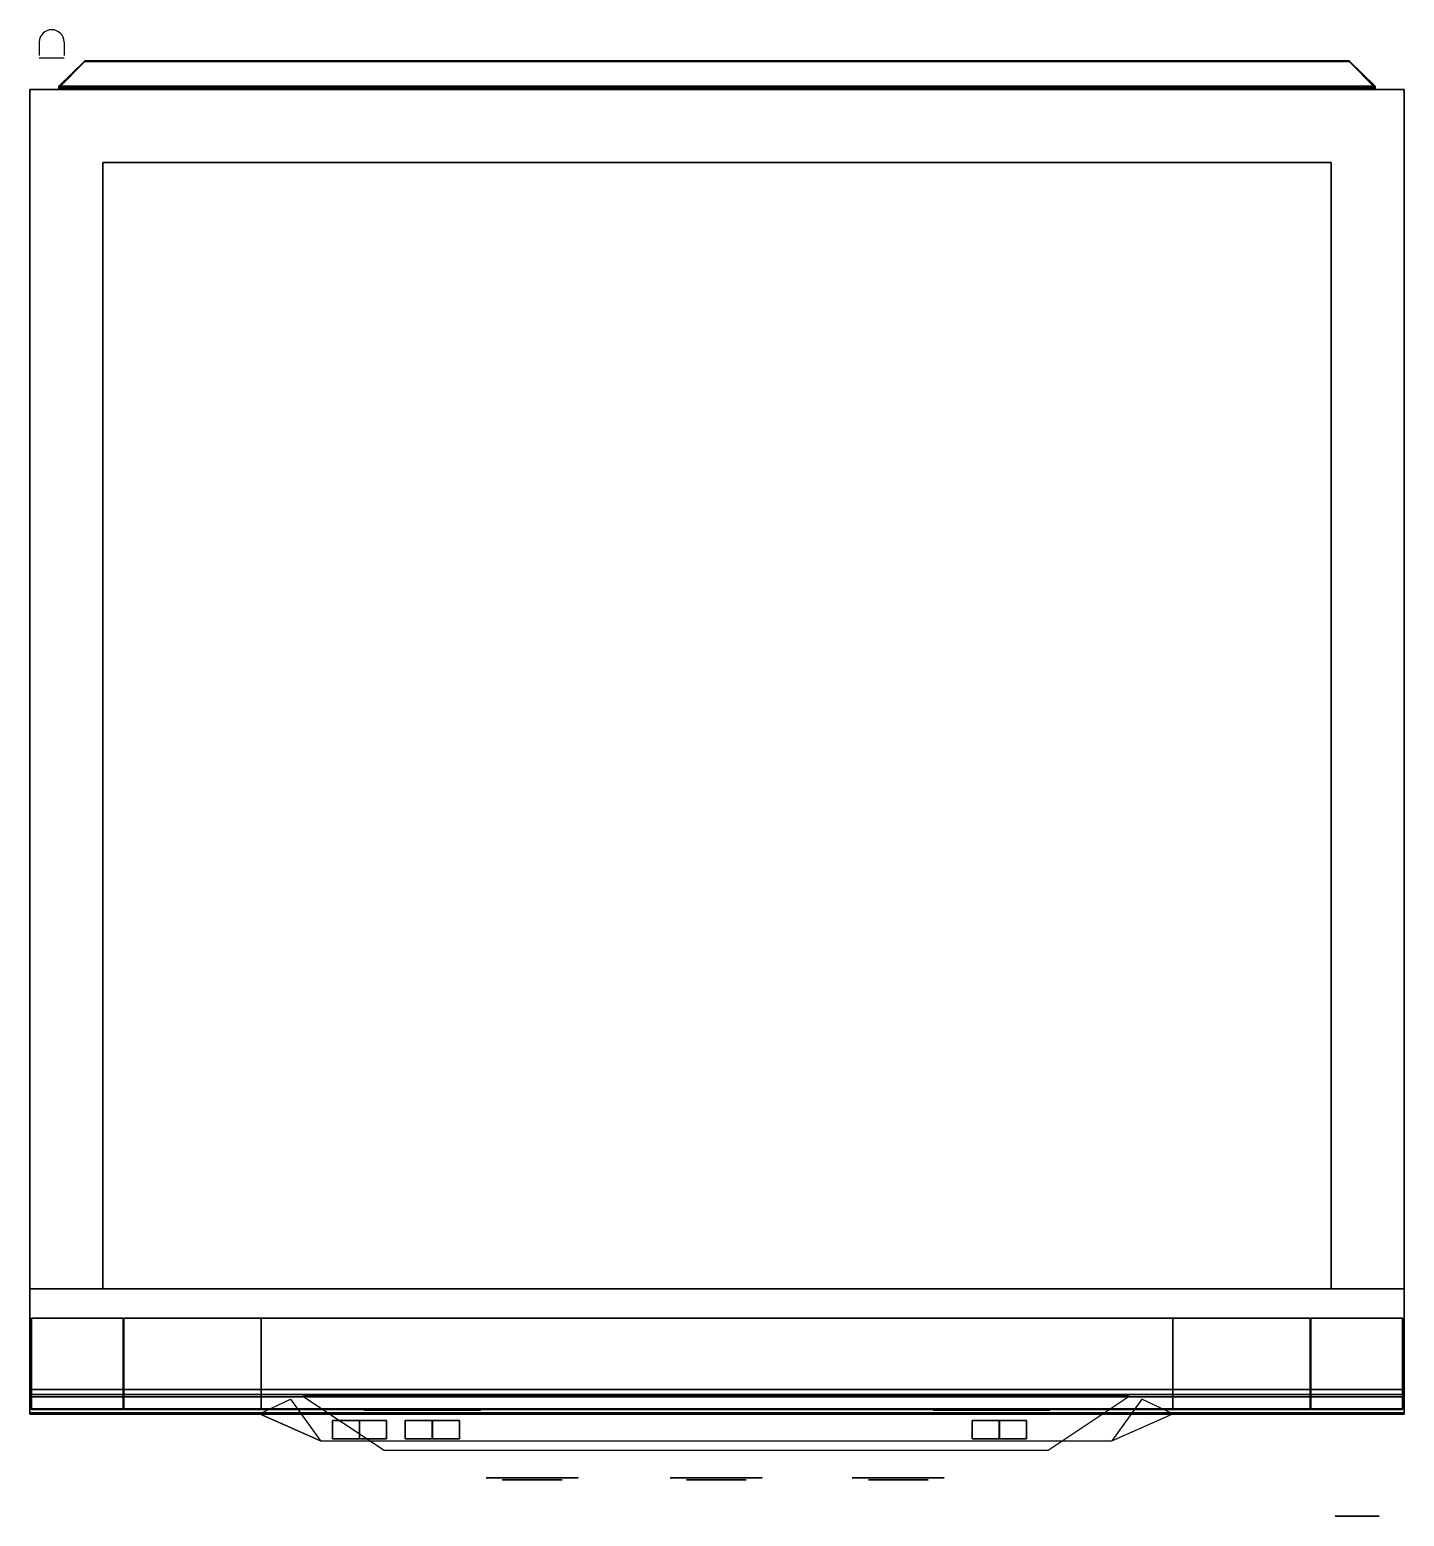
# Model space of a CAD drawing. Header units: millimetres. Extents: x 0 to 751, y -832 to -19.
import ezdxf

# ---------------------------------------------------------------- set-up
doc = ezdxf.new("R2010")
doc.units = ezdxf.units.MM
for name, color, linetype in [('200-EquipBlack-3d', 250, 'Continuous'), ('200-EquipGlass-3D', 140, 'Continuous'), ('200-EquipSteel-3d', 9, 'Continuous'), ('200-EquipWhite-3d', 7, 'Continuous')]:
    doc.layers.add(name, color=color, linetype=linetype)

# ---------------------------------------------------------------- blocks, each defined once
blk = doc.blocks.new('UNOX-XBC-HANDLE')
at = {"layer": '200-EquipWhite-3d'}
blk.add_3dface([(-11.7, -58.3, -163.91), (12.3, -58.3, -163.91), (12.3, -58.3, -5.91), (-11.7, -58.3, -5.91)], dxfattribs=at)

msp = doc.modelspace()

# ---------------------------------------------------------------- linework, layer by layer
for p, q in [((5.2, -26.2), (5.2, -33.53)), ((18.8, -26.2), (18.8, -33.53)), ((5.2, -34.85), (18.8, -34.85))]:
    msp.add_line(p, q)
msp.add_arc((12, -26.2), 6.8, 0, 180)
at = {"layer": '200-EquipBlack-3d'}
for points in [[(751.3, -762.78, 100.98), (0, -762.78, 100.98), (0, -707.76, 100.5), (751.3, -707.76, 100.5)], [(751.3, -707.76, 100.5), (0, -707.76, 100.5), (0, -707.76, 180.5), (751.3, -707.76, 180.5)], [(751.3, -707.76, 180.5), (0, -707.76, 180.5), (0, -773.26, 179.93), (751.3, -773.26, 179.93)], [(751.3, -776.2, 176.53), (0, -776.2, 176.53), (0, -766.72, 104.46), (751.3, -766.72, 104.46)], [(142.5, -768.04, 114.5), (158.97, -790.73, 122.99), (125.5, -776.07, 177.71)], [(149.35, -766.34, 101.63), (193.72, -795.86, 103.85), (556.66, -795.87, 103.83), (600.95, -766.34, 101.63)], [(591.39, -790.74, 122.98), (624.8, -776.07, 177.71), (607.8, -768.04, 114.5)], [(125.5, -776.07, 177.71), (158.97, -790.73, 122.99), (591.39, -790.74, 122.98), (624.8, -776.07, 177.71)]]:
    msp.add_3dface(points, dxfattribs=at)
for points, invisible_edges in [([(0, -707.76, 180.5), (0, -707.76, 100.5), (0, -762.78, 100.98), (0, -773.26, 179.93)], 4), ([(751.3, -707.76, 180.5), (751.3, -707.76, 100.5), (751.3, -762.78, 100.98), (751.3, -773.26, 179.93)], 4), ([(751.3, -763.73, 101.1), (0, -763.73, 101.1), (0, -762.78, 100.98), (751.3, -762.78, 100.98)], 1), ([(0, -773.26, 179.93), (0, -762.78, 100.98), (0, -763.73, 101.1), (0, -774.09, 179.8)], 5), ([(751.3, -764.62, 101.44), (0, -764.62, 101.44), (0, -763.73, 101.1), (751.3, -763.73, 101.1)], 5), ([(0, -774.09, 179.8), (0, -763.73, 101.1), (0, -764.62, 101.44), (0, -774.86, 179.45)], 5), ([(751.3, -773.26, 179.93), (751.3, -762.78, 100.98), (751.3, -763.73, 101.1), (751.3, -774.09, 179.8)], 5), ([(751.3, -774.09, 179.8), (751.3, -763.73, 101.1), (751.3, -764.62, 101.44), (751.3, -774.86, 179.45)], 5), ([(751.3, -765.4, 101.98), (0, -765.4, 101.98), (0, -764.62, 101.44), (751.3, -764.62, 101.44)], 4), ([(0, -774.86, 179.45), (0, -764.62, 101.44), (0, -765.4, 101.98), (0, -775.5, 178.89)], 5), ([(751.3, -766.03, 102.69), (0, -766.03, 102.69), (0, -765.4, 101.98), (751.3, -765.4, 101.98)], 1), ([(0, -775.5, 178.89), (0, -765.4, 101.98), (0, -766.03, 102.69), (0, -775.95, 178.18)], 5), ([(751.3, -766.48, 103.54), (0, -766.48, 103.54), (0, -766.03, 102.69), (751.3, -766.03, 102.69)], 5), ([(0, -775.95, 178.18), (0, -766.03, 102.69), (0, -766.48, 103.54), (0, -776.19, 177.38)], 5), ([(751.3, -766.72, 104.46), (0, -766.72, 104.46), (0, -766.48, 103.54), (751.3, -766.48, 103.54)], 4), ([(0, -776.19, 177.38), (0, -766.48, 103.54), (0, -766.72, 104.46), (0, -776.2, 176.53)], 1), ([(751.3, -774.86, 179.45), (751.3, -764.62, 101.44), (751.3, -765.4, 101.98), (751.3, -775.5, 178.89)], 5), ([(751.3, -775.5, 178.89), (751.3, -765.4, 101.98), (751.3, -766.03, 102.69), (751.3, -775.95, 178.18)], 5), ([(751.3, -775.95, 178.18), (751.3, -766.03, 102.69), (751.3, -766.48, 103.54), (751.3, -776.19, 177.38)], 5), ([(751.3, -776.19, 177.38), (751.3, -766.48, 103.54), (751.3, -766.72, 104.46), (751.3, -776.2, 176.53)], 1), ([(751.3, -773.26, 179.93), (0, -773.26, 179.93), (0, -774.09, 179.8), (751.3, -774.09, 179.8)], 4), ([(751.3, -774.09, 179.8), (0, -774.09, 179.8), (0, -774.86, 179.45), (751.3, -774.86, 179.45)], 5), ([(751.3, -774.86, 179.45), (0, -774.86, 179.45), (0, -775.5, 178.89), (751.3, -775.5, 178.89)], 1), ([(751.3, -775.5, 178.89), (0, -775.5, 178.89), (0, -775.95, 178.18), (751.3, -775.95, 178.18)], 4), ([(751.3, -775.95, 178.18), (0, -775.95, 178.18), (0, -776.19, 177.38), (751.3, -776.19, 177.38)], 5), ([(751.3, -776.19, 177.38), (0, -776.19, 177.38), (0, -776.2, 176.53), (751.3, -776.2, 176.53)], 1), ([(126.5, -773.71, 643.2), (624.8, -773.71, 643.2), (699.8, -773.71, 747.2), (51.5, -773.71, 747.2)], 10), ([(51.5, -773.71, 747.2), (126.5, -773.71, 643.2), (126.5, -773.71, 294.5), (51.5, -773.71, 186.76)], 5), ([(51.5, -773.71, 186.76), (126.5, -773.71, 294.5), (624.8, -773.71, 294.5), (699.8, -773.71, 186.76)], 5), ([(624.8, -773.71, 294.5), (699.8, -773.71, 186.76), (699.8, -773.71, 747.2), (624.8, -773.71, 643.2)], 5), ([(251.39, -811.08, 150.64), (259.54, -812.09, 147.27), (258.3, -812.09, 141.02), (249.48, -811.08, 141.02)], 5), ([(249.48, -811.08, 141.02), (258.3, -812.09, 141.02), (259.54, -812.09, 134.77), (251.39, -811.08, 131.39)], 5), ([(256.84, -811.08, 158.8), (263.08, -812.09, 152.57), (259.54, -812.09, 147.27), (251.39, -811.08, 150.64)], 5), ([(251.39, -811.08, 131.39), (259.54, -812.09, 134.77), (263.08, -812.09, 129.47), (256.84, -811.08, 123.23)], 5), ([(265, -811.08, 164.25), (268.38, -812.09, 156.11), (263.08, -812.09, 152.57), (256.84, -811.08, 158.8)], 5), ([(256.84, -811.08, 123.23), (263.08, -812.09, 129.47), (268.38, -812.09, 125.93), (265, -811.08, 117.78)], 5), ([(274.63, -811.08, 166.17), (274.63, -812.09, 157.35), (268.38, -812.09, 156.11), (265, -811.08, 164.25)], 5), ([(265, -811.08, 117.78), (268.38, -812.09, 125.93), (274.63, -812.09, 124.69), (274.63, -811.08, 115.87)], 5), ([(284.25, -811.08, 164.25), (280.88, -812.09, 156.11), (274.63, -812.09, 157.35), (274.63, -811.08, 166.17)], 5), ([(274.63, -811.08, 115.87), (274.63, -812.09, 124.69), (280.88, -812.09, 125.93), (284.25, -811.08, 117.78)], 5), ([(292.41, -811.08, 158.8), (286.18, -812.09, 152.57), (280.88, -812.09, 156.11), (284.25, -811.08, 164.25)], 5), ([(284.25, -811.08, 117.78), (280.88, -812.09, 125.93), (286.18, -812.09, 129.47), (292.41, -811.08, 123.23)], 5), ([(297.87, -811.08, 150.64), (289.72, -812.09, 147.27), (286.18, -812.09, 152.57), (292.41, -811.08, 158.8)], 5), ([(292.41, -811.08, 123.23), (286.18, -812.09, 129.47), (289.72, -812.09, 134.77), (297.87, -811.08, 131.39)], 5), ([(299.78, -811.08, 141.02), (290.96, -812.09, 141.02), (289.72, -812.09, 147.27), (297.87, -811.08, 150.64)], 5), ([(297.87, -811.08, 131.39), (289.72, -812.09, 134.77), (290.96, -812.09, 141.02), (299.78, -811.08, 141.02)], 5), ([(351.98, -811.08, 150.64), (360.13, -812.09, 147.27), (358.89, -812.09, 141.02), (350.07, -811.08, 141.02)], 5), ([(350.07, -811.08, 141.02), (358.89, -812.09, 141.02), (360.13, -812.09, 134.77), (351.98, -811.08, 131.39)], 5), ([(357.44, -811.08, 158.8), (363.67, -812.09, 152.57), (360.13, -812.09, 147.27), (351.98, -811.08, 150.64)], 5), ([(351.98, -811.08, 131.39), (360.13, -812.09, 134.77), (363.67, -812.09, 129.47), (357.44, -811.08, 123.23)], 5), ([(365.6, -811.08, 164.25), (368.97, -812.09, 156.11), (363.67, -812.09, 152.57), (357.44, -811.08, 158.8)], 5), ([(357.44, -811.08, 123.23), (363.67, -812.09, 129.47), (368.97, -812.09, 125.93), (365.6, -811.08, 117.78)], 5), ([(375.22, -811.08, 166.17), (375.22, -812.09, 157.35), (368.97, -812.09, 156.11), (365.6, -811.08, 164.25)], 5), ([(365.6, -811.08, 117.78), (368.97, -812.09, 125.93), (375.22, -812.09, 124.69), (375.22, -811.08, 115.87)], 5), ([(384.85, -811.08, 164.25), (381.47, -812.09, 156.11), (375.22, -812.09, 157.35), (375.22, -811.08, 166.17)], 5), ([(375.22, -811.08, 115.87), (375.22, -812.09, 124.69), (381.47, -812.09, 125.93), (384.85, -811.08, 117.78)], 5), ([(393.01, -811.08, 158.8), (386.77, -812.09, 152.57), (381.47, -812.09, 156.11), (384.85, -811.08, 164.25)], 5), ([(384.85, -811.08, 117.78), (381.47, -812.09, 125.93), (386.77, -812.09, 129.47), (393.01, -811.08, 123.23)], 5), ([(398.46, -811.08, 150.64), (390.31, -812.09, 147.27), (386.77, -812.09, 152.57), (393.01, -811.08, 158.8)], 5), ([(393.01, -811.08, 123.23), (386.77, -812.09, 129.47), (390.31, -812.09, 134.77), (398.46, -811.08, 131.39)], 5), ([(400.37, -811.08, 141.02), (391.55, -812.09, 141.02), (390.31, -812.09, 147.27), (398.46, -811.08, 150.64)], 5), ([(398.46, -811.08, 131.39), (390.31, -812.09, 134.77), (391.55, -812.09, 141.02), (400.37, -811.08, 141.02)], 5), ([(451.48, -811.08, 150.64), (459.63, -812.09, 147.27), (458.39, -812.09, 141.02), (449.57, -811.08, 141.02)], 5), ([(449.57, -811.08, 141.02), (458.39, -812.09, 141.02), (459.63, -812.09, 134.77), (451.48, -811.08, 131.39)], 5), ([(456.94, -811.08, 158.8), (463.17, -812.09, 152.57), (459.63, -812.09, 147.27), (451.48, -811.08, 150.64)], 5), ([(451.48, -811.08, 131.39), (459.63, -812.09, 134.77), (463.17, -812.09, 129.47), (456.94, -811.08, 123.23)], 5), ([(465.1, -811.08, 164.25), (468.47, -812.09, 156.11), (463.17, -812.09, 152.57), (456.94, -811.08, 158.8)], 5), ([(456.94, -811.08, 123.23), (463.17, -812.09, 129.47), (468.47, -812.09, 125.93), (465.1, -811.08, 117.78)], 5), ([(474.72, -811.08, 166.17), (474.72, -812.09, 157.35), (468.47, -812.09, 156.11), (465.1, -811.08, 164.25)], 5), ([(465.1, -811.08, 117.78), (468.47, -812.09, 125.93), (474.72, -812.09, 124.69), (474.72, -811.08, 115.87)], 5), ([(484.35, -811.08, 164.25), (480.97, -812.09, 156.11), (474.72, -812.09, 157.35), (474.72, -811.08, 166.17)], 5), ([(474.72, -811.08, 115.87), (474.72, -812.09, 124.69), (480.97, -812.09, 125.93), (484.35, -811.08, 117.78)], 5), ([(492.51, -811.08, 158.8), (486.27, -812.09, 152.57), (480.97, -812.09, 156.11), (484.35, -811.08, 164.25)], 5), ([(484.35, -811.08, 117.78), (480.97, -812.09, 125.93), (486.27, -812.09, 129.47), (492.51, -811.08, 123.23)], 5), ([(497.96, -811.08, 150.64), (489.81, -812.09, 147.27), (486.27, -812.09, 152.57), (492.51, -811.08, 158.8)], 5), ([(492.51, -811.08, 123.23), (486.27, -812.09, 129.47), (489.81, -812.09, 134.77), (497.96, -811.08, 131.39)], 5), ([(499.87, -811.08, 141.02), (491.05, -812.09, 141.02), (489.81, -812.09, 147.27), (497.96, -811.08, 150.64)], 5), ([(497.96, -811.08, 131.39), (489.81, -812.09, 134.77), (491.05, -812.09, 141.02), (499.87, -811.08, 141.02)], 5)]:
    msp.add_3dface(points, dxfattribs=dict(at, invisible_edges=invisible_edges))
at = {"layer": '200-EquipGlass-3D', "extrusion": (0, -1, 0)}
for p, q in [((182.7, -774.01, 542.1), (246.58, -774.01, 609.98)), ((185.35, -774.01, 570.38), (217.29, -774.01, 604.32)), ((210.77, -774.01, 546.46), (242.71, -774.01, 580.4)), ((493.77, -774.01, 340.44), (557.65, -774.01, 408.32)), ((496.42, -774.01, 368.72), (528.37, -774.01, 402.66)), ((521.84, -774.01, 344.81), (553.78, -774.01, 378.75))]:
    msp.add_line(p, q, dxfattribs=at)
at = {"layer": '200-EquipGlass-3D'}
for points in [[(126.5, -723.71, 643.2), (624.8, -723.71, 643.2), (624.8, -723.71, 294.5), (126.5, -723.71, 294.5)], [(126.5, -773.71, 643.2), (624.8, -773.71, 643.2), (624.8, -773.71, 294.5), (126.5, -773.71, 294.5)]]:
    msp.add_3dface(points, dxfattribs=at)
at = {"layer": '200-EquipSteel-3d'}
for points in [[(15.86, -50.2, 733.97), (30.1, -36.45, 730.28), (721.2, -36.45, 730.28), (735.44, -50.2, 733.97)], [(30.1, -36.71, 729.32), (15.86, -51.2, 733.2), (735.44, -51.2, 733.2), (721.2, -36.71, 729.32)], [(30.1, -36.45, 730.28), (30.1, -36.71, 729.32), (721.2, -36.71, 729.32), (721.2, -36.45, 730.28)], [(0, -707.71, 103), (0, -52, 103), (751.3, -52, 103), (751.3, -707.71, 103)], [(0, -707.71, 748.7), (751.3, -707.71, 748.7), (751.3, -52, 748.7), (0, -52, 748.7)], [(0, -52, 103), (0, -52, 748.7), (751.3, -52, 748.7), (751.3, -52, 103)], [(0, -707.71, 103), (0, -707.71, 748.7), (0, -52, 748.7), (0, -52, 103)], [(15.86, -52, 748.7), (15.86, -50.2, 748.7), (735.44, -50.2, 748.7), (735.44, -52, 748.7)], [(15.86, -50.2, 748.7), (15.86, -50.2, 733.97), (735.44, -50.2, 733.97), (735.44, -50.2, 748.7)], [(15.86, -51.2, 747.7), (15.86, -52, 747.7), (735.44, -52, 747.7), (735.44, -51.2, 747.7)], [(15.86, -51.2, 733.2), (15.86, -51.2, 747.7), (735.44, -51.2, 747.7), (735.44, -51.2, 733.2)], [(15.86, -52, 747.7), (15.86, -52, 748.7), (735.44, -52, 748.7), (735.44, -52, 747.7)], [(751.3, -707.71, 103), (751.3, -52, 103), (751.3, -52, 748.7), (751.3, -707.71, 748.7)], [(40, -707.71, 143), (40, -92, 143), (711.3, -92, 143), (711.3, -707.71, 143)], [(40, -707.71, 708.7), (711.3, -707.71, 708.7), (711.3, -92, 708.7), (40, -92, 708.7)], [(40, -92, 143), (40, -92, 708.7), (711.3, -92, 708.7), (711.3, -92, 143)], [(40, -707.71, 143), (40, -707.71, 708.7), (40, -92, 708.7), (40, -92, 143)], [(711.3, -707.71, 143), (711.3, -92, 143), (711.3, -92, 708.7), (711.3, -707.71, 708.7)], [(51.5, -773.71, 186.76), (51.5, -723.71, 186.76), (699.8, -723.71, 186.76), (699.8, -773.71, 186.76)], [(51.5, -773.71, 747.2), (699.8, -773.71, 747.2), (699.8, -723.71, 747.2), (51.5, -723.71, 747.2)], [(51.5, -773.71, 186.76), (51.5, -773.71, 747.2), (51.5, -723.71, 747.2), (51.5, -723.71, 186.76)], [(624.8, -723.71, 643.2), (624.8, -773.71, 643.2), (126.5, -773.71, 643.2), (126.5, -723.71, 643.2)], [(126.5, -773.71, 643.2), (126.5, -723.71, 643.2), (126.5, -723.71, 294.5), (126.5, -773.71, 294.5)], [(126.5, -723.71, 294.5), (126.5, -773.71, 294.5), (624.8, -773.71, 294.5), (624.8, -723.71, 294.5)], [(624.8, -773.71, 294.5), (624.8, -723.71, 294.5), (624.8, -723.71, 643.2), (624.8, -773.71, 643.2)], [(699.8, -773.71, 186.76), (699.8, -723.71, 186.76), (699.8, -723.71, 747.2), (699.8, -773.71, 747.2)]]:
    msp.add_3dface(points, dxfattribs=at)
for points, invisible_edges in [([(15.86, -51.2, 733.2), (30.1, -36.71, 729.32), (30.1, -36.45, 730.28), (15.86, -50.2, 733.97)], 8), ([(735.44, -51.2, 733.2), (721.2, -36.71, 729.32), (721.2, -36.45, 730.28), (735.44, -50.2, 733.97)], 8), ([(15.86, -51.2, 733.2), (15.86, -50.2, 733.97), (15.86, -50.2, 748.7), (15.86, -51.2, 747.7)], 5), ([(15.86, -50.2, 748.7), (15.86, -51.2, 747.7), (15.86, -52, 747.7), (15.86, -52, 748.7)], 1), ([(735.44, -51.2, 733.2), (735.44, -50.2, 733.97), (735.44, -50.2, 748.7), (735.44, -51.2, 747.7)], 5), ([(735.44, -50.2, 748.7), (735.44, -51.2, 747.7), (735.44, -52, 747.7), (735.44, -52, 748.7)], 1), ([(0, -707.71, 748.7), (40, -707.71, 708.7), (711.3, -707.71, 708.7), (751.3, -707.71, 748.7)], 5), ([(751.3, -707.71, 103), (711.3, -707.71, 200.26), (40, -707.71, 200.26), (0, -707.71, 103)], 5), ([(40, -707.71, 200.26), (0, -707.71, 103), (0, -707.71, 748.7), (40, -707.71, 708.7)], 5), ([(711.3, -707.71, 708.7), (751.3, -707.71, 748.7), (751.3, -707.71, 103), (711.3, -707.71, 200.26)], 5), ([(126.5, -723.71, 643.2), (624.8, -723.71, 643.2), (699.8, -723.71, 747.2), (51.5, -723.71, 747.2)], 10), ([(51.5, -723.71, 747.2), (126.5, -723.71, 643.2), (126.5, -723.71, 294.5), (51.5, -723.71, 186.76)], 5), ([(51.5, -723.71, 186.76), (126.5, -723.71, 294.5), (624.8, -723.71, 294.5), (699.8, -723.71, 186.76)], 5), ([(624.8, -723.71, 294.5), (699.8, -723.71, 186.76), (699.8, -723.71, 747.2), (624.8, -723.71, 643.2)], 5), ([(165.4, -779.64, 140.89), (165.4, -789.64, 140.89), (166.72, -789.64, 135.78), (166.72, -779.64, 135.78)], 4), ([(166.77, -779.64, 145.99), (166.77, -789.64, 145.99), (165.4, -789.64, 140.89), (165.4, -779.64, 140.89)], 1), ([(166.72, -779.64, 135.78), (166.72, -789.64, 135.78), (170.21, -789.64, 131.79), (170.21, -779.64, 131.79)], 5), ([(170.29, -779.64, 149.95), (170.29, -789.64, 149.95), (166.77, -789.64, 145.99), (166.77, -779.64, 145.99)], 5), ([(170.21, -779.64, 131.79), (170.21, -789.64, 131.79), (174.93, -789.64, 129.36), (174.93, -779.64, 129.36)], 5), ([(175.03, -779.64, 152.33), (175.03, -789.64, 152.33), (170.29, -789.64, 149.95), (170.29, -779.64, 149.95)], 5), ([(174.93, -779.64, 129.36), (174.93, -789.64, 129.36), (180.18, -789.64, 128.54), (180.18, -779.64, 128.54)], 1), ([(180.29, -779.64, 153.11), (180.29, -789.64, 153.11), (175.03, -789.64, 152.33), (175.03, -779.64, 152.33)], 4), ([(180.18, -779.64, 128.54), (180.18, -789.64, 128.54), (185.44, -789.64, 129.31), (185.44, -779.64, 129.31)], 4), ([(185.54, -779.64, 152.29), (185.54, -789.64, 152.29), (180.29, -789.64, 153.11), (180.29, -779.64, 153.11)], 1), ([(185.44, -779.64, 129.31), (185.44, -789.64, 129.31), (190.18, -789.64, 131.7), (190.18, -779.64, 131.7)], 5), ([(190.26, -779.64, 149.86), (190.26, -789.64, 149.86), (185.54, -789.64, 152.29), (185.54, -779.64, 152.29)], 5), ([(190.18, -779.64, 131.7), (190.18, -789.64, 131.7), (193.7, -789.64, 135.66), (193.7, -779.64, 135.66)], 5), ([(193.75, -779.64, 145.87), (193.75, -789.64, 145.87), (190.26, -789.64, 149.86), (190.26, -779.64, 149.86)], 5), ([(193.7, -779.64, 135.66), (193.7, -789.64, 135.66), (195.07, -789.64, 140.76), (195.07, -779.64, 140.76)], 1), ([(195.07, -779.64, 140.76), (195.07, -789.64, 140.76), (193.75, -789.64, 145.87), (193.75, -779.64, 145.87)], 4), ([(205.22, -779.64, 140.93), (205.22, -789.64, 140.93), (206.54, -789.64, 135.82), (206.54, -779.64, 135.82)], 4), ([(206.59, -779.64, 146.03), (206.59, -789.64, 146.03), (205.22, -789.64, 140.93), (205.22, -779.64, 140.93)], 1), ([(206.54, -779.64, 135.82), (206.54, -789.64, 135.82), (210.02, -789.64, 131.83), (210.02, -779.64, 131.83)], 5), ([(210.1, -779.64, 149.99), (210.1, -789.64, 149.99), (206.59, -789.64, 146.03), (206.59, -779.64, 146.03)], 5), ([(210.02, -779.64, 131.83), (210.02, -789.64, 131.83), (214.75, -789.64, 129.4), (214.75, -779.64, 129.4)], 5), ([(214.85, -779.64, 152.38), (214.85, -789.64, 152.38), (210.1, -789.64, 149.99), (210.1, -779.64, 149.99)], 5), ([(214.75, -779.64, 129.4), (214.75, -789.64, 129.4), (220, -789.64, 128.58), (220, -779.64, 128.58)], 1), ([(220.11, -779.64, 153.15), (220.11, -789.64, 153.15), (214.85, -789.64, 152.38), (214.85, -779.64, 152.38)], 4), ([(220, -779.64, 128.58), (220, -789.64, 128.58), (225.26, -789.64, 129.36), (225.26, -779.64, 129.36)], 4), ([(225.36, -779.64, 152.33), (225.36, -789.64, 152.33), (220.11, -789.64, 153.15), (220.11, -779.64, 153.15)], 1), ([(225.26, -779.64, 129.36), (225.26, -789.64, 129.36), (230, -789.64, 131.74), (230, -779.64, 131.74)], 5), ([(230.08, -779.64, 149.9), (230.08, -789.64, 149.9), (225.36, -789.64, 152.33), (225.36, -779.64, 152.33)], 5), ([(230, -779.64, 131.74), (230, -789.64, 131.74), (233.52, -789.64, 135.7), (233.52, -779.64, 135.7)], 5), ([(233.56, -779.64, 145.91), (233.56, -789.64, 145.91), (230.08, -789.64, 149.9), (230.08, -779.64, 149.9)], 5), ([(233.52, -779.64, 135.7), (233.52, -789.64, 135.7), (234.88, -789.64, 140.8), (234.88, -779.64, 140.8)], 1), ([(234.88, -779.64, 140.8), (234.88, -789.64, 140.8), (233.56, -789.64, 145.91), (233.56, -779.64, 145.91)], 4), ([(515.18, -779.64, 140.86), (515.18, -789.64, 140.86), (516.5, -789.64, 135.75), (516.5, -779.64, 135.75)], 4), ([(516.54, -779.64, 145.96), (516.54, -789.64, 145.96), (515.18, -789.64, 140.86), (515.18, -779.64, 140.86)], 1), ([(516.5, -779.64, 135.75), (516.5, -789.64, 135.75), (519.98, -789.64, 131.76), (519.98, -779.64, 131.76)], 5), ([(520.06, -779.64, 149.92), (520.06, -789.64, 149.92), (516.54, -789.64, 145.96), (516.54, -779.64, 145.96)], 5), ([(519.98, -779.64, 131.76), (519.98, -789.64, 131.76), (524.7, -789.64, 129.33), (524.7, -779.64, 129.33)], 5), ([(524.81, -779.64, 152.3), (524.81, -789.64, 152.3), (520.06, -789.64, 149.92), (520.06, -779.64, 149.92)], 5), ([(524.7, -779.64, 129.33), (524.7, -789.64, 129.33), (529.96, -789.64, 128.51), (529.96, -779.64, 128.51)], 1), ([(530.06, -779.64, 153.08), (530.06, -789.64, 153.08), (524.81, -789.64, 152.3), (524.81, -779.64, 152.3)], 4), ([(529.96, -779.64, 128.51), (529.96, -789.64, 128.51), (535.21, -789.64, 129.28), (535.21, -779.64, 129.28)], 4), ([(535.32, -779.64, 152.26), (535.32, -789.64, 152.26), (530.06, -789.64, 153.08), (530.06, -779.64, 153.08)], 1), ([(535.21, -779.64, 129.28), (535.21, -789.64, 129.28), (539.96, -789.64, 131.67), (539.96, -779.64, 131.67)], 5), ([(540.04, -779.64, 149.83), (540.04, -789.64, 149.83), (535.32, -789.64, 152.26), (535.32, -779.64, 152.26)], 5), ([(539.96, -779.64, 131.67), (539.96, -789.64, 131.67), (543.48, -789.64, 135.63), (543.48, -779.64, 135.63)], 5), ([(543.52, -779.64, 145.84), (543.52, -789.64, 145.84), (540.04, -789.64, 149.83), (540.04, -779.64, 149.83)], 5), ([(543.48, -779.64, 135.63), (543.48, -789.64, 135.63), (544.84, -789.64, 140.73), (544.84, -779.64, 140.73)], 1), ([(544.84, -779.64, 140.73), (544.84, -789.64, 140.73), (543.52, -789.64, 145.84), (543.52, -779.64, 145.84)], 4), ([(165.4, -789.64, 140.89), (180.24, -789.64, 140.82), (166.72, -789.64, 135.78)], 15), ([(166.77, -789.64, 145.99), (180.24, -789.64, 140.82), (165.4, -789.64, 140.89)], 15), ([(166.72, -789.64, 135.78), (180.24, -789.64, 140.82), (170.21, -789.64, 131.79)], 15), ([(170.29, -789.64, 149.95), (180.24, -789.64, 140.82), (166.77, -789.64, 145.99)], 15), ([(170.21, -789.64, 131.79), (180.24, -789.64, 140.82), (174.93, -789.64, 129.36)], 15), ([(175.03, -789.64, 152.33), (180.24, -789.64, 140.82), (170.29, -789.64, 149.95)], 15), ([(174.93, -789.64, 129.36), (180.24, -789.64, 140.82), (180.18, -789.64, 128.54)], 15), ([(180.29, -789.64, 153.11), (180.24, -789.64, 140.82), (175.03, -789.64, 152.33)], 15), ([(180.18, -789.64, 128.54), (180.24, -789.64, 140.82), (185.44, -789.64, 129.31)], 15), ([(185.44, -789.64, 129.31), (180.24, -789.64, 140.82), (190.18, -789.64, 131.7)], 15), ([(190.18, -789.64, 131.7), (180.24, -789.64, 140.82), (193.7, -789.64, 135.66)], 15), ([(193.7, -789.64, 135.66), (180.24, -789.64, 140.82), (195.07, -789.64, 140.76)], 15), ([(195.07, -789.64, 140.76), (180.24, -789.64, 140.82), (193.75, -789.64, 145.87)], 15), ([(193.75, -789.64, 145.87), (180.24, -789.64, 140.82), (190.26, -789.64, 149.86)], 15), ([(190.26, -789.64, 149.86), (180.24, -789.64, 140.82), (185.54, -789.64, 152.29)], 15), ([(185.54, -789.64, 152.29), (180.24, -789.64, 140.82), (180.29, -789.64, 153.11)], 15), ([(205.22, -789.64, 140.93), (220.05, -789.64, 140.87), (206.54, -789.64, 135.82)], 15), ([(206.59, -789.64, 146.03), (220.05, -789.64, 140.87), (205.22, -789.64, 140.93)], 15), ([(206.54, -789.64, 135.82), (220.05, -789.64, 140.87), (210.02, -789.64, 131.83)], 15), ([(210.1, -789.64, 149.99), (220.05, -789.64, 140.87), (206.59, -789.64, 146.03)], 15), ([(210.02, -789.64, 131.83), (220.05, -789.64, 140.87), (214.75, -789.64, 129.4)], 15), ([(214.85, -789.64, 152.38), (220.05, -789.64, 140.87), (210.1, -789.64, 149.99)], 15), ([(214.75, -789.64, 129.4), (220.05, -789.64, 140.87), (220, -789.64, 128.58)], 15), ([(220.11, -789.64, 153.15), (220.05, -789.64, 140.87), (214.85, -789.64, 152.38)], 15), ([(220, -789.64, 128.58), (220.05, -789.64, 140.87), (225.26, -789.64, 129.36)], 15), ([(225.26, -789.64, 129.36), (220.05, -789.64, 140.87), (230, -789.64, 131.74)], 15), ([(230, -789.64, 131.74), (220.05, -789.64, 140.87), (233.52, -789.64, 135.7)], 7), ([(233.52, -789.64, 135.7), (220.05, -789.64, 140.87), (234.88, -789.64, 140.8)], 15), ([(234.88, -789.64, 140.8), (220.05, -789.64, 140.87), (233.56, -789.64, 145.91)], 15), ([(233.56, -789.64, 145.91), (220.05, -789.64, 140.87), (230.08, -789.64, 149.9)], 15), ([(230.08, -789.64, 149.9), (220.05, -789.64, 140.87), (225.36, -789.64, 152.33)], 15), ([(225.36, -789.64, 152.33), (220.05, -789.64, 140.87), (220.11, -789.64, 153.15)], 15), ([(515.18, -789.64, 140.86), (530.01, -789.64, 140.79), (516.5, -789.64, 135.75)], 15), ([(516.54, -789.64, 145.96), (530.01, -789.64, 140.79), (515.18, -789.64, 140.86)], 15), ([(516.5, -789.64, 135.75), (530.01, -789.64, 140.79), (519.98, -789.64, 131.76)], 15), ([(520.06, -789.64, 149.92), (530.01, -789.64, 140.79), (516.54, -789.64, 145.96)], 15), ([(519.98, -789.64, 131.76), (530.01, -789.64, 140.79), (524.7, -789.64, 129.33)], 15), ([(524.81, -789.64, 152.3), (530.01, -789.64, 140.79), (520.06, -789.64, 149.92)], 15), ([(524.7, -789.64, 129.33), (530.01, -789.64, 140.79), (529.96, -789.64, 128.51)], 15), ([(530.06, -789.64, 153.08), (530.01, -789.64, 140.79), (524.81, -789.64, 152.3)], 15), ([(529.96, -789.64, 128.51), (530.01, -789.64, 140.79), (535.21, -789.64, 129.28)], 15), ([(535.21, -789.64, 129.28), (530.01, -789.64, 140.79), (539.96, -789.64, 131.67)], 15), ([(539.96, -789.64, 131.67), (530.01, -789.64, 140.79), (543.48, -789.64, 135.63)], 15), ([(543.48, -789.64, 135.63), (530.01, -789.64, 140.79), (544.84, -789.64, 140.73)], 15), ([(544.84, -789.64, 140.73), (530.01, -789.64, 140.79), (543.52, -789.64, 145.84)], 15), ([(543.52, -789.64, 145.84), (530.01, -789.64, 140.79), (540.04, -789.64, 149.83)], 15), ([(540.04, -789.64, 149.83), (530.01, -789.64, 140.79), (535.32, -789.64, 152.26)], 15), ([(535.32, -789.64, 152.26), (530.01, -789.64, 140.79), (530.06, -789.64, 153.08)], 15)]:
    msp.add_3dface(points, dxfattribs=dict(at, invisible_edges=invisible_edges))
at = {"layer": '200-EquipWhite-3d', "invisible_edges": 15}
for points in [[(259.54, -812.09, 147.27), (274.63, -812.09, 141.02), (258.3, -812.09, 141.02)], [(258.3, -812.09, 141.02), (274.63, -812.09, 141.02), (259.54, -812.09, 134.77)], [(263.08, -812.09, 152.57), (274.63, -812.09, 141.02), (259.54, -812.09, 147.27)], [(259.54, -812.09, 134.77), (274.63, -812.09, 141.02), (263.08, -812.09, 129.47)], [(268.38, -812.09, 156.11), (274.63, -812.09, 141.02), (263.08, -812.09, 152.57)], [(263.08, -812.09, 129.47), (274.63, -812.09, 141.02), (268.38, -812.09, 125.93)], [(274.63, -812.09, 157.35), (274.63, -812.09, 141.02), (268.38, -812.09, 156.11)], [(268.38, -812.09, 125.93), (274.63, -812.09, 141.02), (274.63, -812.09, 124.69)], [(290.96, -812.09, 141.02), (274.63, -812.09, 141.02), (289.72, -812.09, 147.27)], [(289.72, -812.09, 147.27), (274.63, -812.09, 141.02), (286.18, -812.09, 152.57)], [(286.18, -812.09, 152.57), (274.63, -812.09, 141.02), (280.88, -812.09, 156.11)], [(280.88, -812.09, 156.11), (274.63, -812.09, 141.02), (274.63, -812.09, 157.35)], [(274.63, -812.09, 124.69), (274.63, -812.09, 141.02), (280.88, -812.09, 125.93)], [(280.88, -812.09, 125.93), (274.63, -812.09, 141.02), (286.18, -812.09, 129.47)], [(286.18, -812.09, 129.47), (274.63, -812.09, 141.02), (289.72, -812.09, 134.77)], [(289.72, -812.09, 134.77), (274.63, -812.09, 141.02), (290.96, -812.09, 141.02)], [(360.13, -812.09, 147.27), (375.22, -812.09, 141.02), (358.89, -812.09, 141.02)], [(358.89, -812.09, 141.02), (375.22, -812.09, 141.02), (360.13, -812.09, 134.77)], [(363.67, -812.09, 152.57), (375.22, -812.09, 141.02), (360.13, -812.09, 147.27)], [(360.13, -812.09, 134.77), (375.22, -812.09, 141.02), (363.67, -812.09, 129.47)], [(368.97, -812.09, 156.11), (375.22, -812.09, 141.02), (363.67, -812.09, 152.57)], [(363.67, -812.09, 129.47), (375.22, -812.09, 141.02), (368.97, -812.09, 125.93)], [(375.22, -812.09, 157.35), (375.22, -812.09, 141.02), (368.97, -812.09, 156.11)], [(368.97, -812.09, 125.93), (375.22, -812.09, 141.02), (375.22, -812.09, 124.69)], [(391.55, -812.09, 141.02), (375.22, -812.09, 141.02), (390.31, -812.09, 147.27)], [(390.31, -812.09, 147.27), (375.22, -812.09, 141.02), (386.77, -812.09, 152.57)], [(386.77, -812.09, 152.57), (375.22, -812.09, 141.02), (381.47, -812.09, 156.11)], [(381.47, -812.09, 156.11), (375.22, -812.09, 141.02), (375.22, -812.09, 157.35)], [(375.22, -812.09, 124.69), (375.22, -812.09, 141.02), (381.47, -812.09, 125.93)], [(381.47, -812.09, 125.93), (375.22, -812.09, 141.02), (386.77, -812.09, 129.47)], [(386.77, -812.09, 129.47), (375.22, -812.09, 141.02), (390.31, -812.09, 134.77)], [(390.31, -812.09, 134.77), (375.22, -812.09, 141.02), (391.55, -812.09, 141.02)], [(459.63, -812.09, 147.27), (474.72, -812.09, 141.02), (458.39, -812.09, 141.02)], [(458.39, -812.09, 141.02), (474.72, -812.09, 141.02), (459.63, -812.09, 134.77)], [(463.17, -812.09, 152.57), (474.72, -812.09, 141.02), (459.63, -812.09, 147.27)], [(459.63, -812.09, 134.77), (474.72, -812.09, 141.02), (463.17, -812.09, 129.47)], [(468.47, -812.09, 156.11), (474.72, -812.09, 141.02), (463.17, -812.09, 152.57)], [(463.17, -812.09, 129.47), (474.72, -812.09, 141.02), (468.47, -812.09, 125.93)], [(474.72, -812.09, 157.35), (474.72, -812.09, 141.02), (468.47, -812.09, 156.11)], [(468.47, -812.09, 125.93), (474.72, -812.09, 141.02), (474.72, -812.09, 124.69)], [(491.05, -812.09, 141.02), (474.72, -812.09, 141.02), (489.81, -812.09, 147.27)], [(489.81, -812.09, 147.27), (474.72, -812.09, 141.02), (486.27, -812.09, 152.57)], [(486.27, -812.09, 152.57), (474.72, -812.09, 141.02), (480.97, -812.09, 156.11)], [(480.97, -812.09, 156.11), (474.72, -812.09, 141.02), (474.72, -812.09, 157.35)], [(474.72, -812.09, 124.69), (474.72, -812.09, 141.02), (480.97, -812.09, 125.93)], [(480.97, -812.09, 125.93), (474.72, -812.09, 141.02), (486.27, -812.09, 129.47)], [(486.27, -812.09, 129.47), (474.72, -812.09, 141.02), (489.81, -812.09, 134.77)], [(489.81, -812.09, 134.77), (474.72, -812.09, 141.02), (491.05, -812.09, 141.02)]]:
    msp.add_3dface(points, dxfattribs=at)

# ---------------------------------------------------------------- block references
msp.add_blockref('UNOX-XBC-HANDLE', (725.3, -773.71, 493.04))

# ---------------------------------------------------------------- meshes
at = {"layer": '200-EquipBlack-3d'}
mesh = msp.add_polyface(dxfattribs=at)
corners = [(51, -773.71, 744.2), (1, -773.71, 744.2), (1, -723.71, 744.2), (51, -723.71, 744.2), (51, -773.71, 748.2), (1, -773.71, 748.2), (1, -723.71, 748.2), (51, -723.71, 748.2)]
mesh.append_faces([[corners[k] for k in face] for face in [(1, 2, 3, 0), (7, 6, 5, 4), (4, 5, 1, 0), (2, 6, 7, 3), (3, 7, 4, 0), (5, 6, 2, 1)]])
mesh = msp.add_polyface(dxfattribs=at)
corners = [(51, -773.71, 189.76), (1, -773.71, 189.76), (1, -723.71, 189.76), (51, -723.71, 189.76), (51, -773.71, 185.76), (1, -773.71, 185.76), (1, -723.71, 185.76), (51, -723.71, 185.76)]
mesh.append_faces([[corners[k] for k in face] for face in [(0, 3, 2, 1), (4, 5, 6, 7), (0, 1, 5, 4), (3, 7, 6, 2), (0, 4, 7, 3), (1, 2, 6, 5)]])
mesh = msp.add_polyface(dxfattribs=at)
corners = [(750.3, -773.71, 744.2), (700.3, -773.71, 744.2), (700.3, -723.71, 744.2), (750.3, -723.71, 744.2), (750.3, -773.71, 748.2), (700.3, -773.71, 748.2), (700.3, -723.71, 748.2), (750.3, -723.71, 748.2)]
mesh.append_faces([[corners[k] for k in face] for face in [(1, 2, 3, 0), (7, 6, 5, 4), (4, 5, 1, 0), (2, 6, 7, 3), (3, 7, 4, 0), (5, 6, 2, 1)]])
mesh = msp.add_polyface(dxfattribs=at)
corners = [(750.3, -773.71, 189.76), (700.3, -773.71, 189.76), (700.3, -723.71, 189.76), (750.3, -723.71, 189.76), (750.3, -773.71, 185.76), (700.3, -773.71, 185.76), (700.3, -723.71, 185.76), (750.3, -723.71, 185.76)]
mesh.append_faces([[corners[k] for k in face] for face in [(0, 3, 2, 1), (4, 5, 6, 7), (0, 1, 5, 4), (3, 7, 6, 2), (0, 4, 7, 3), (1, 2, 6, 5)]])
at = {"layer": '200-EquipSteel-3d'}
mesh = msp.add_polyface(dxfattribs=at)
corners = [(1, -773.71, 189.76), (51, -773.71, 189.76), (51, -723.71, 189.76), (1, -723.71, 189.76), (1, -773.71, 744.2), (51, -773.71, 744.2), (51, -723.71, 744.2), (1, -723.71, 744.2)]
mesh.append_faces([[corners[k] for k in face] for face in [(0, 3, 2, 1), (4, 5, 6, 7), (0, 1, 5, 4), (3, 7, 6, 2), (0, 4, 7, 3), (1, 2, 6, 5)]])
mesh = msp.add_polyface(dxfattribs=at)
corners = [(750.3, -773.71, 189.76), (700.3, -773.71, 189.76), (700.3, -723.71, 189.76), (750.3, -723.71, 189.76), (750.3, -773.71, 744.2), (700.3, -773.71, 744.2), (700.3, -723.71, 744.2), (750.3, -723.71, 744.2)]
mesh.append_faces([[corners[k] for k in face] for face in [(1, 2, 3, 0), (7, 6, 5, 4), (4, 5, 1, 0), (2, 6, 7, 3), (3, 7, 4, 0), (5, 6, 2, 1)]])

doc.saveas('drawing.dxf')
